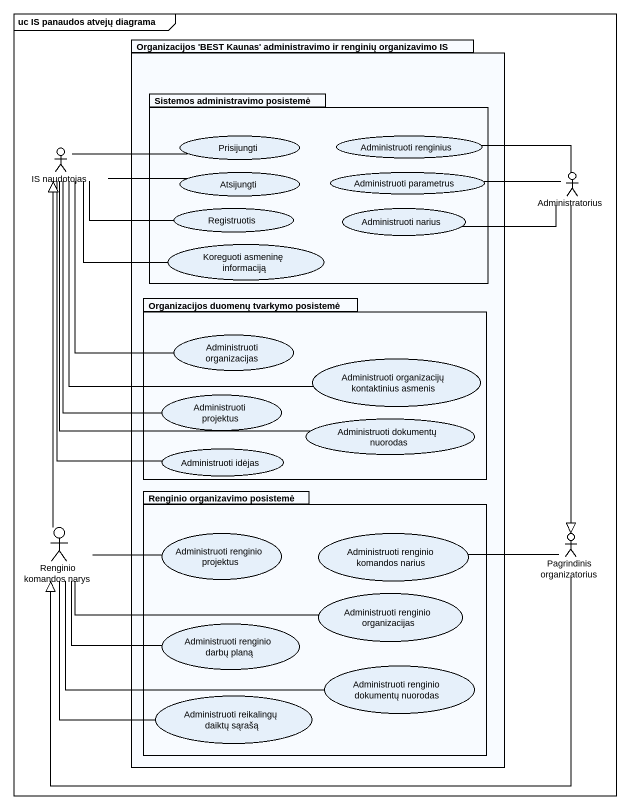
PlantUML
@startuml
mainframe uc IS panaudos atvejų diagrama
package "Organizacijos 'BEST Kaunas' administravimo ir renginių organizavimo IS" as Organizacijos_BEST_Kaunas {
  package "Sistemos administravimo posistemė" as Sistemos_administravimo {
    usecase Prisijungti
    usecase "Administruoti renginius" as Administruoti_renginius
    usecase Atsijungti
    usecase "Administruoti parametrus" as Administruoti_parametrus
    usecase Registruotis
    usecase "Administruoti narius" as Administruoti_narius
    usecase "Koreguoti asmeninę informaciją" as Koreguoti_asmeninę
  }
  package "Organizacijos duomenų tvarkymo posistemė" as Organizacijos_duomenų {
    usecase "Administruoti organizacijas" as Administruoti_organizacijas
    usecase "Administruoti organizacijų kontaktinius asmenis" as Administruoti_organizacijų
    usecase "Administruoti projektus" as Administruoti_projektus
    usecase "Administruoti dokumentų nuorodas" as Administruoti_dokumentų
    usecase "Administruoti idėjas" as Administruoti_idėjas
  }
  package "Renginio organizavimo posistemė" as Renginio_organizavimo {
    usecase "Administruoti renginio projektus" as Administruoti_renginio
    usecase "Administruoti renginio komandos narius" as Administruoti_renginio_2
    usecase "Administruoti renginio organizacijas" as Administruoti_renginio_3
    usecase "Administruoti renginio darbų planą" as Administruoti_renginio_4
    usecase "Administruoti renginio dokumentų nuorodas" as Administruoti_renginio_5
    usecase "Administruoti reikalingų daiktų sąrašą" as Administruoti_reikalingų
  }
}
actor "IS naudotojas" as IS_naudotojas
actor Administratorius
actor "Renginio komandos narys" as Renginio_komandos_narys
actor "Pagrindinis organizatorius" as Pagrindinis_organizatorius
IS_naudotojas -right- Prisijungti
IS_naudotojas -right- Atsijungti
IS_naudotojas -right- Registruotis
IS_naudotojas -right- Koreguoti_asmeninę
IS_naudotojas -- Administruoti_organizacijas
IS_naudotojas -- Administruoti_organizacijų
IS_naudotojas -- Administruoti_projektus
IS_naudotojas -- Administruoti_dokumentų
IS_naudotojas -- Administruoti_idėjas
Administruoti_renginius -right- Administratorius
Administruoti_parametrus -right- Administratorius
Administratorius --|> Pagrindinis_organizatorius
Administruoti_narius -right- Administratorius
Renginio_komandos_narys -up-|> IS_naudotojas
Renginio_komandos_narys -right- Administruoti_renginio
Renginio_komandos_narys -right- Administruoti_renginio_3
Renginio_komandos_narys -right- Administruoti_renginio_4
Renginio_komandos_narys -right- Administruoti_renginio_5
Renginio_komandos_narys -- Administruoti_reikalingų
Pagrindinis_organizatorius -left-|> Renginio_komandos_narys
Pagrindinis_organizatorius -left- Administruoti_renginio_2
@enduml
